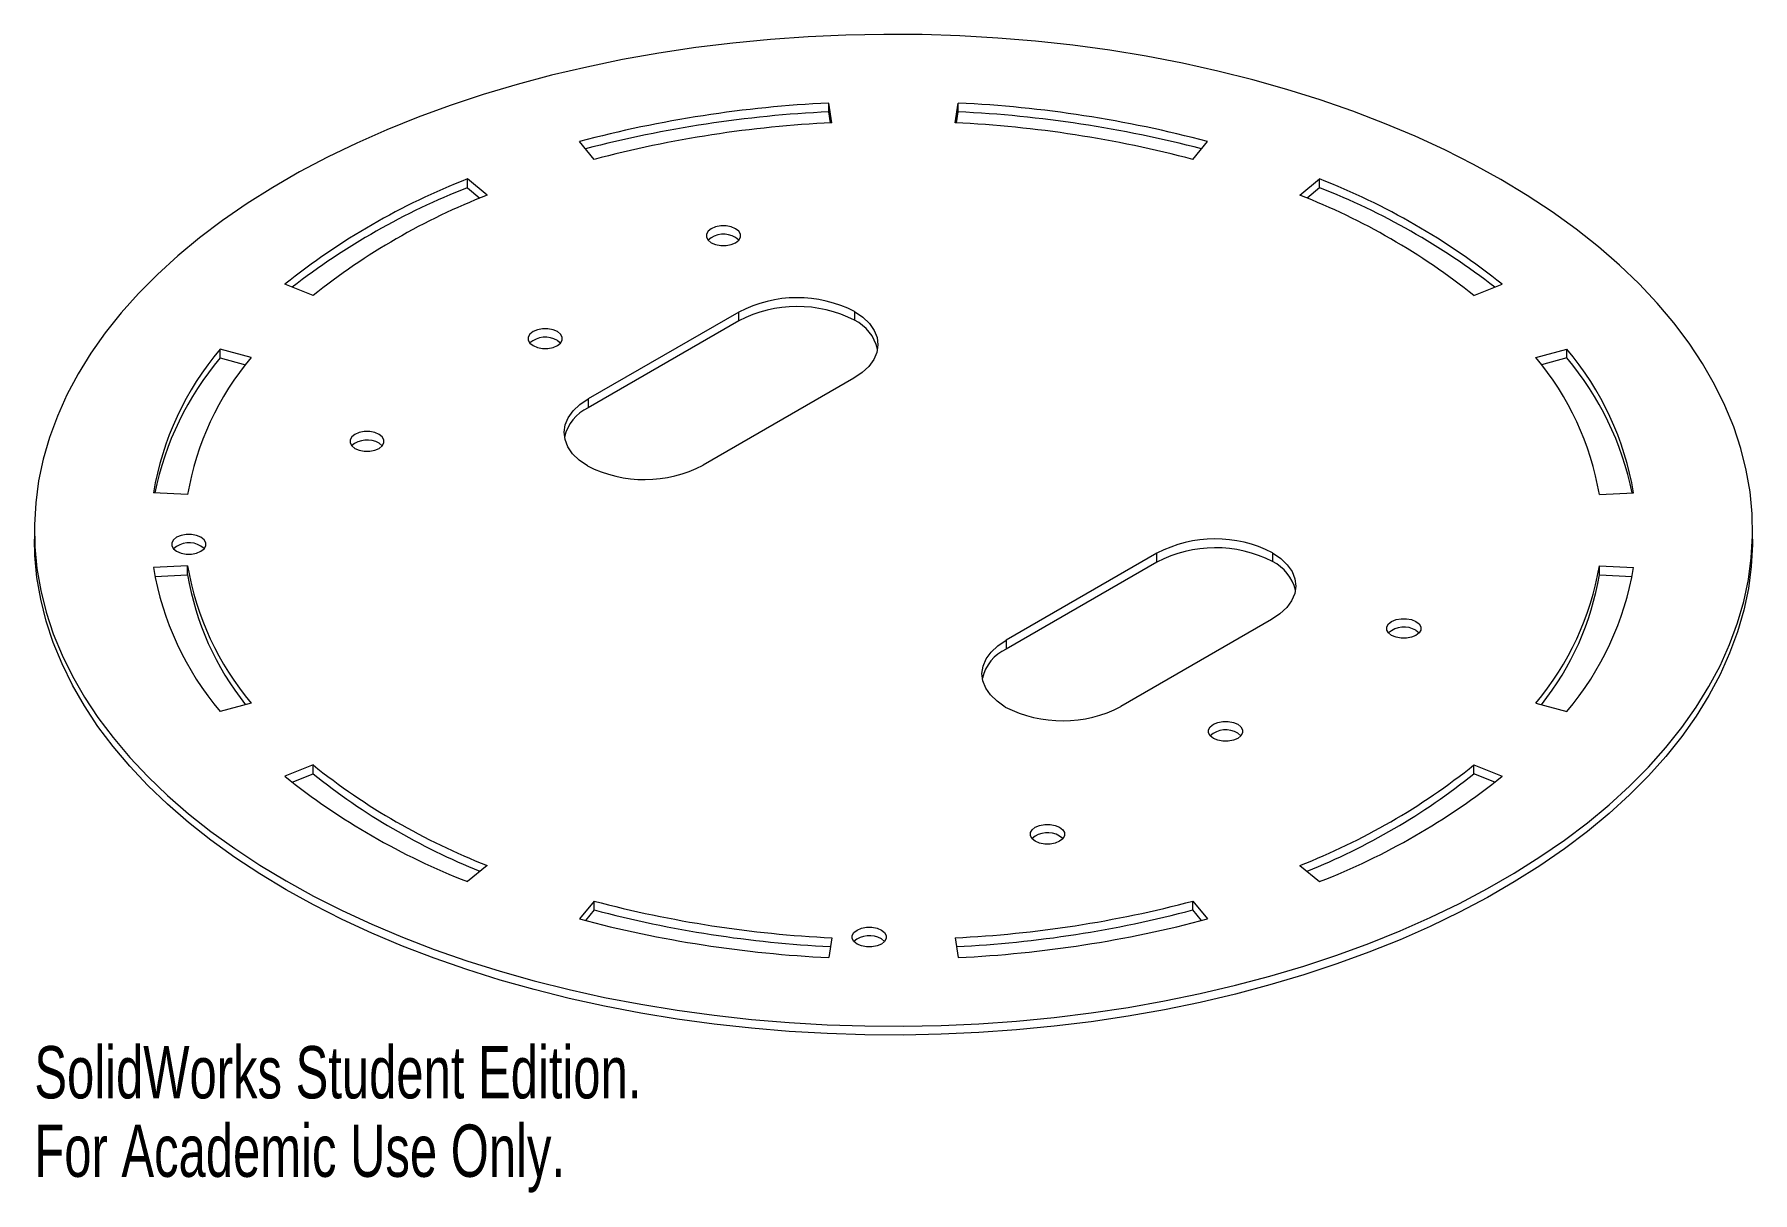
# Paper-space layout '_Isometric' of a CAD drawing. Header units: inches. Extents: x -3.12 to 3.12, y -2.36 to 1.85.
import ezdxf

# ---------------------------------------------------------------- set-up
doc = ezdxf.new("R2010")
doc.units = ezdxf.units.IN
doc.header["$MEASUREMENT"] = 0
doc.styles.add('SLDTEXTSTYLE0', font='TXT', dxfattribs={"width": 0.7})

psp = doc.layouts.new('_Isometric')

# ---------------------------------------------------------------- linework, layer by layer
at = {"color": 7, "linetype": 'Continuous', "lineweight": 15}
for p, q in [((-0.2246, 1.5333), (-0.2355, 1.6052)), ((-0.2355, 1.5731), (-0.2355, 1.6052)), ((-0.2295, 1.5331), (-0.2355, 1.5731)), ((0.2246, 1.5333), (0.2355, 1.6052)), ((0.2295, 1.5331), (0.2355, 1.5731)), ((0.2355, 1.5731), (0.2355, 1.6052)), ((-1.0893, 1.3996), (-1.1421, 1.465)), ((1.0893, 1.3996), (1.1421, 1.465)), ((-1.4784, 1.2699), (-1.5501, 1.329)), ((-1.5501, 1.2969), (-1.5501, 1.329)), ((1.4784, 1.2699), (1.5501, 1.329)), ((1.5501, 1.2969), (1.5501, 1.329)), ((-1.5501, 1.2969), (-1.5045, 1.2592)), ((1.5501, 1.2969), (1.5045, 1.2592)), ((-2.1114, 0.9045), (-2.2138, 0.9459)), ((2.1114, 0.9045), (2.2138, 0.9459)), ((-0.5622, 0.845), (-1.1102, 0.5287)), ((-0.5622, 0.8129), (-1.1102, 0.4965)), ((-0.5622, 0.8129), (-0.5622, 0.845)), ((-0.1413, 0.8469), (-0.1413, 0.8148)), ((-2.336, 0.6799), (-2.4493, 0.7104)), ((-2.4493, 0.6782), (-2.4493, 0.7104)), ((2.336, 0.6799), (2.4493, 0.7104)), ((2.4493, 0.6782), (2.4493, 0.7104)), ((-2.4493, 0.6782), (-2.3569, 0.6534)), ((2.4493, 0.6782), (2.3569, 0.6534)), ((-0.1446, 0.604), (-0.6926, 0.2876)), ((-1.1102, 0.5287), (-1.1102, 0.4965)), ((-2.5677, 0.1807), (-2.6922, 0.187)), ((2.5677, 0.1807), (2.6922, 0.187)), ((-3.125, 0.051), (-3.125, 0.0189)), ((3.125, 0.0189), (3.125, 0.051)), ((0.9578, -0.0325), (0.4098, -0.3488)), ((0.9578, -0.0646), (0.9578, -0.0325)), ((1.3787, -0.0305), (1.3787, -0.0627)), ((-2.5677, -0.0787), (-2.6922, -0.0849)), ((-2.6868, -0.1168), (-2.5677, -0.1108)), ((-2.5677, -0.1108), (-2.5677, -0.0787)), ((0.9578, -0.0646), (0.4098, -0.381)), ((2.5677, -0.0787), (2.6922, -0.0849)), ((2.5677, -0.1108), (2.5677, -0.0787)), ((2.5677, -0.1108), (2.6868, -0.1168)), ((1.3754, -0.2735), (0.8274, -0.5899)), ((0.4098, -0.3488), (0.4098, -0.381)), ((-2.336, -0.5778), (-2.4493, -0.6083)), ((2.336, -0.5778), (2.4493, -0.6083)), ((-2.1114, -0.8024), (-2.2138, -0.8438)), ((-2.1114, -0.8346), (-2.1114, -0.8024)), ((2.1114, -0.8024), (2.2138, -0.8438)), ((2.1114, -0.8346), (2.1114, -0.8024)), ((-2.1873, -0.8653), (-2.1114, -0.8346)), ((2.1873, -0.8653), (2.1114, -0.8346)), ((-1.4784, -1.1678), (-1.5501, -1.227)), ((1.4784, -1.1678), (1.5501, -1.227)), ((-1.0893, -1.2975), (-1.1421, -1.3629)), ((-1.0893, -1.3297), (-1.0893, -1.2975)), ((1.0893, -1.2975), (1.1421, -1.3629)), ((1.0893, -1.3297), (1.0893, -1.2975)), ((-1.0893, -1.3297), (-1.1208, -1.3686)), ((1.1208, -1.3686), (1.0893, -1.3297)), ((-0.2246, -1.4313), (-0.2355, -1.5032)), ((0.2246, -1.4313), (0.2355, -1.5032))]:
    psp.add_line(p, q, dxfattribs=at)
at = {"color": 7, "linetype": 'Continuous', "lineweight": 15, "flags": 128}
for points in [[(-2.2097, -1.2246), (-2.1098, -1.2798), (-2.0058, -1.3324), (-1.8978, -1.3822), (-1.7861, -1.4293), (-1.671, -1.4734), (-1.5525, -1.5146), (-1.431, -1.5527), (-1.3067, -1.5877), (-1.1799, -1.6195), (-1.0507, -1.648), (-0.9195, -1.6731), (-0.7865, -1.6949), (-0.652, -1.7133), (-0.5162, -1.7282), (-0.3793, -1.7397), (-0.2417, -1.7476), (-0.1037, -1.752), (0.0346, -1.7529), (0.1728, -1.7502), (0.3106, -1.7441), (0.4478, -1.7344), (0.5842, -1.7212), (0.7194, -1.7045), (0.8532, -1.6844), (0.9854, -1.661), (1.1156, -1.6341), (1.2436, -1.604), (1.3692, -1.5706), (1.4921, -1.5341), (1.6121, -1.4944), (1.729, -1.4517), (1.8424, -1.4061), (1.9523, -1.3576), (2.0583, -1.3064), (2.1603, -1.2525), (2.2581, -1.1961), (2.3514, -1.1372), (2.4401, -1.076), (2.5241, -1.0126), (2.6031, -0.9471), (2.6771, -0.8796), (2.7458, -0.8104), (2.8091, -0.7394), (2.8669, -0.6669), (2.9191, -0.593), (2.9656, -0.5178), (3.0063, -0.4415), (3.0411, -0.3643), (3.0699, -0.2862), (3.0927, -0.2075), (3.1095, -0.1283), (3.1202, -0.0487), (3.1248, 0.0311), (3.1233, 0.1109), (3.1156, 0.1906), (3.1019, 0.27), (3.0821, 0.349), (3.0562, 0.4274), (3.0244, 0.5051), (2.9866, 0.5819), (2.9431, 0.6576), (2.8937, 0.7322), (2.8387, 0.8054), (2.7781, 0.8771), (2.7121, 0.9473), (2.6407, 1.0157), (2.5642, 1.0821), (2.4827, 1.1466), (2.3964, 1.2089), (2.3053, 1.269), (2.2097, 1.3267), (2.1098, 1.3818), (2.0058, 1.4344), (1.8978, 1.4843), (1.7861, 1.5313), (1.671, 1.5755), (1.5525, 1.6167), (1.431, 1.6548), (1.3067, 1.6898), (1.1799, 1.7215), (1.0507, 1.75), (0.9195, 1.7752), (0.7865, 1.797), (0.652, 1.8154), (0.5162, 1.8303), (0.3793, 1.8417), (0.2417, 1.8497), (0.1037, 1.8541), (-0.0346, 1.8549), (-0.1728, 1.8523), (-0.3106, 1.8461), (-0.4478, 1.8364), (-0.5842, 1.8233), (-0.7194, 1.8066), (-0.8532, 1.7865), (-0.9854, 1.763), (-1.1156, 1.7362), (-1.2436, 1.7061), (-1.3692, 1.6727), (-1.4921, 1.6361), (-1.6121, 1.5965), (-1.729, 1.5538), (-1.8424, 1.5082), (-1.9523, 1.4597), (-2.0583, 1.4085), (-2.1603, 1.3546), (-2.2581, 1.2981), (-2.3514, 1.2393), (-2.4401, 1.1781), (-2.5241, 1.1146), (-2.6031, 1.0491), (-2.6771, 0.9817), (-2.7458, 0.9124), (-2.8091, 0.8415), (-2.8669, 0.769), (-2.9191, 0.6951), (-2.9656, 0.6199), (-3.0063, 0.5436), (-3.0411, 0.4664), (-3.0699, 0.3883), (-3.0927, 0.3096), (-3.1095, 0.2303), (-3.1202, 0.1508), (-3.1248, 0.071), (-3.1233, -0.0088), (-3.1156, -0.0885), (-3.1019, -0.1679), (-3.0821, -0.2469), (-3.0562, -0.3253), (-3.0244, -0.403), (-2.9866, -0.4798), (-2.9431, -0.5555), (-2.8937, -0.6301), (-2.8387, -0.7033), (-2.7781, -0.7751), (-2.7121, -0.8452), (-2.6407, -0.9136), (-2.5642, -0.9801), (-2.4827, -1.0445), (-2.3964, -1.1069), (-2.3053, -1.1669), (-2.2097, -1.2246)], [(-0.6629, 1.0971), (-0.6471, 1.0904), (-0.6285, 1.0869), (-0.6089, 1.0869), (-0.5903, 1.0904), (-0.5745, 1.0971), (-0.563, 1.1062), (-0.557, 1.1169), (-0.557, 1.1282), (-0.563, 1.1389), (-0.5745, 1.1481), (-0.5903, 1.1547), (-0.6089, 1.1582), (-0.6285, 1.1582), (-0.6471, 1.1547), (-0.6629, 1.1481), (-0.6744, 1.1389), (-0.6804, 1.1282), (-0.6804, 1.1169), (-0.6744, 1.1062), (-0.6629, 1.0971)], [(-0.5628, 1.1065), (-0.563, 1.1068), (-0.5745, 1.1159)], [(-0.1413, 0.8469), (-0.1116, 0.8262), (-0.0878, 0.8031), (-0.0704, 0.7781), (-0.06, 0.7519), (-0.0568, 0.7251), (-0.0607, 0.6982), (-0.0719, 0.6721), (-0.0899, 0.6473), (-0.1143, 0.6244), (-0.1446, 0.604)], [(-1.3111, 0.7229), (-1.2953, 0.7162), (-1.2767, 0.7127), (-1.2571, 0.7127), (-1.2385, 0.7162), (-1.2227, 0.7229), (-1.2112, 0.732), (-1.2052, 0.7427), (-1.2052, 0.754), (-1.2112, 0.7648), (-1.2227, 0.7739), (-1.2385, 0.7805), (-1.2571, 0.784), (-1.2767, 0.784), (-1.2953, 0.7805), (-1.3111, 0.7739), (-1.3226, 0.7648), (-1.3286, 0.754), (-1.3286, 0.7427), (-1.3226, 0.732), (-1.3111, 0.7229)], [(-1.2227, 0.7417), (-1.2112, 0.7326), (-1.2109, 0.7323)], [(-1.1135, 0.2857), (-1.1433, 0.3064), (-1.1671, 0.3295), (-1.1844, 0.3545), (-1.1948, 0.3807), (-1.1981, 0.4076), (-1.1941, 0.4344), (-1.183, 0.4605), (-1.165, 0.4853), (-1.1405, 0.5082), (-1.1102, 0.5287)], [(-1.9593, 0.3487), (-1.9435, 0.342), (-1.9249, 0.3386), (-1.9053, 0.3386), (-1.8867, 0.342), (-1.8709, 0.3487), (-1.8594, 0.3578), (-1.8534, 0.3686), (-1.8534, 0.3798), (-1.8594, 0.3906), (-1.8709, 0.3997), (-1.8867, 0.4063), (-1.9053, 0.4098), (-1.9249, 0.4098), (-1.9435, 0.4063), (-1.9593, 0.3997), (-1.9708, 0.3906), (-1.9768, 0.3798), (-1.9768, 0.3686), (-1.9708, 0.3578), (-1.9593, 0.3487)], [(-1.8709, 0.3676), (-1.8594, 0.3584), (-1.8591, 0.3581)], [(3.125, 0.0189), (3.1248, -0.0011), (3.1202, -0.0808), (3.1095, -0.1604), (3.0927, -0.2396), (3.0699, -0.3184), (3.0411, -0.3964), (3.0063, -0.4737), (2.9656, -0.55), (2.9191, -0.6251), (2.8669, -0.699), (2.8091, -0.7715), (2.7458, -0.8425), (2.6771, -0.9118), (2.6031, -0.9792), (2.5241, -1.0447), (2.4401, -1.1081), (2.3514, -1.1693), (2.2581, -1.2282), (2.1603, -1.2847), (2.0583, -1.3385), (1.9523, -1.3898), (1.8424, -1.4383), (1.729, -1.4839), (1.6121, -1.5265), (1.4921, -1.5662), (1.3692, -1.6028), (1.2436, -1.6361), (1.1156, -1.6663), (0.9854, -1.6931), (0.8532, -1.7166), (0.7194, -1.7367), (0.5842, -1.7533), (0.4478, -1.7665), (0.3106, -1.7762), (0.1728, -1.7824), (0.0346, -1.785), (-0.1037, -1.7841), (-0.2417, -1.7797), (-0.3793, -1.7718), (-0.5162, -1.7604), (-0.652, -1.7454), (-0.7865, -1.7271), (-0.9195, -1.7053), (-1.0507, -1.6801), (-1.1799, -1.6516), (-1.3067, -1.6198), (-1.431, -1.5849), (-1.5525, -1.5468), (-1.671, -1.5056), (-1.7861, -1.4614), (-1.8978, -1.4144), (-2.0058, -1.3645), (-2.1098, -1.3119), (-2.2097, -1.2568), (-2.3053, -1.1991), (-2.3964, -1.139), (-2.4827, -1.0767), (-2.5642, -1.0122), (-2.6407, -0.9457), (-2.7121, -0.8774), (-2.7781, -0.8072), (-2.8387, -0.7355), (-2.8937, -0.6623), (-2.9431, -0.5877), (-2.9866, -0.512), (-3.0244, -0.4352), (-3.0562, -0.3575), (-3.0821, -0.2791), (-3.1019, -0.2001), (-3.1156, -0.1207), (-3.1233, -0.041), (-3.125, 0.0189)], [(-2.6075, -0.0255), (-2.5916, -0.0321), (-2.573, -0.0356), (-2.5535, -0.0356), (-2.5349, -0.0321), (-2.5191, -0.0255), (-2.5076, -0.0164), (-2.5015, -0.0056), (-2.5015, 0.0057), (-2.5076, 0.0164), (-2.5191, 0.0255), (-2.5349, 0.0322), (-2.5535, 0.0356), (-2.573, 0.0356), (-2.5916, 0.0322), (-2.6075, 0.0255), (-2.6189, 0.0164), (-2.625, 0.0057), (-2.625, -0.0056), (-2.6189, -0.0164), (-2.6075, -0.0255)], [(-2.5073, -0.0161), (-2.5076, -0.0158), (-2.5191, -0.0066)], [(1.3787, -0.0305), (1.4084, -0.0513), (1.4322, -0.0744), (1.4496, -0.0994), (1.46, -0.1256), (1.4632, -0.1524), (1.4593, -0.1792), (1.4481, -0.2054), (1.4301, -0.2302), (1.4057, -0.2531), (1.3754, -0.2735)], [(1.812, -0.3317), (1.8005, -0.3225), (1.7944, -0.3118), (1.7944, -0.3005), (1.8005, -0.2898), (1.812, -0.2806), (1.8278, -0.274), (1.8464, -0.2705), (1.8659, -0.2705), (1.8845, -0.274), (1.9003, -0.2806), (1.9118, -0.2898), (1.9179, -0.3005), (1.9179, -0.3118), (1.9118, -0.3225), (1.9003, -0.3317), (1.8845, -0.3383), (1.8659, -0.3418), (1.8464, -0.3418), (1.8278, -0.3383), (1.812, -0.3317)], [(0.4065, -0.5918), (0.3767, -0.5711), (0.3529, -0.5479), (0.3356, -0.523), (0.3252, -0.4967), (0.3219, -0.4699), (0.3259, -0.4431), (0.337, -0.417), (0.355, -0.3922), (0.3795, -0.3693), (0.4098, -0.3488)], [(1.9003, -0.3128), (1.9118, -0.3219), (1.9121, -0.3222)], [(1.1638, -0.7058), (1.1523, -0.6967), (1.1462, -0.686), (1.1462, -0.6747), (1.1523, -0.664), (1.1638, -0.6548), (1.1796, -0.6482), (1.1982, -0.6447), (1.2178, -0.6447), (1.2363, -0.6482), (1.2522, -0.6548), (1.2637, -0.664), (1.2697, -0.6747), (1.2697, -0.686), (1.2637, -0.6967), (1.2522, -0.7058), (1.2363, -0.7125), (1.2178, -0.716), (1.1982, -0.716), (1.1796, -0.7125), (1.1638, -0.7058)], [(1.2639, -0.6964), (1.2637, -0.6961), (1.2522, -0.687)], [(0.5156, -1.08), (0.5041, -1.0709), (0.4981, -1.0602), (0.4981, -1.0489), (0.5041, -1.0381), (0.5156, -1.029), (0.5314, -1.0224), (0.55, -1.0189), (0.5696, -1.0189), (0.5882, -1.0224), (0.604, -1.029), (0.6155, -1.0381), (0.6215, -1.0489), (0.6215, -1.0602), (0.6155, -1.0709), (0.604, -1.08), (0.5882, -1.0867), (0.5696, -1.0902), (0.55, -1.0902), (0.5314, -1.0867), (0.5156, -1.08)], [(0.6157, -1.0706), (0.6155, -1.0703), (0.604, -1.0612)], [(-0.1326, -1.4542), (-0.1441, -1.4451), (-0.1501, -1.4344), (-0.1501, -1.4231), (-0.1441, -1.4123), (-0.1326, -1.4032), (-0.1168, -1.3966), (-0.0982, -1.3931), (-0.0786, -1.3931), (-0.06, -1.3966), (-0.0442, -1.4032), (-0.0327, -1.4123), (-0.0267, -1.4231), (-0.0267, -1.4344), (-0.0327, -1.4451), (-0.0442, -1.4542), (-0.06, -1.4609), (-0.0786, -1.4643), (-0.0982, -1.4643), (-0.1168, -1.4609), (-0.1326, -1.4542)], [(-0.0442, -1.4353), (-0.0327, -1.4445), (-0.0324, -1.4448)]]:
    psp.add_lwpolyline(points, dxfattribs=at)
at = {"color": 7, "linetype": 'Continuous', "lineweight": 15}
for centre, radius, start, end in [((-0.0282, -2.7357), 4.3459, 92.73446, 104.85162), ((-0.0274, -2.7755), 4.3535, 92.73998, 104.54482), ((0.0282, -2.7357), 4.3459, 75.14838, 87.26554), ((0.0274, -2.7755), 4.3535, 75.45518, 87.26002), ((-0.0269, -2.6068), 4.1449, 92.73446, 104.85162), ((0.0269, -2.6068), 4.1449, 75.14838, 87.26554), ((-0.6274, -1.0357), 2.5384, 111.31557, 128.67905), ((0.6274, -1.0357), 2.5384, 51.32095, 68.68443), ((-0.6177, -1.088), 2.5607, 111.35499, 127.80563), ((-0.5984, -0.9855), 2.421, 111.31557, 128.67905), ((0.5984, -0.9855), 2.421, 51.32095, 68.68443), ((0.6177, -1.088), 2.5607, 52.19437, 68.64501), ((-0.6183, 1.0446), 0.0837, 58.46823, 132.30024), ((-0.3499, 0.4382), 0.4589, 62.96134, 117.55958), ((-0.3499, 0.4061), 0.4589, 62.96134, 117.55958), ((-0.2115, 0.6735), 0.1578, 13.51819, 63.60288), ((-1.2661, 0.6659), 0.0874, 60.23191, 130.53656), ((-1.6088, 0.0022), 1.0991, 139.88448, 170.3186), ((1.6088, 0.0022), 1.0991, 9.6814, 40.11552), ((-1.6013, -0.0347), 1.1079, 139.94574, 168.46885), ((-1.5343, 0.0044), 1.0483, 139.88448, 170.3186), ((1.5343, 0.0044), 1.0483, 9.6814, 40.11552), ((1.6013, -0.0347), 1.1079, 11.53115, 40.05426), ((-1.0445, 0.3546), 0.1564, 114.8472, 166.87873), ((-1.9143, 0.2917), 0.0874, 60.23191, 130.53656), ((-0.9049, 0.6944), 0.4589, 242.96134, 297.55958), ((-2.5629, -0.078), 0.0837, 58.46823, 132.30024), ((1.1701, -0.4393), 0.4589, 62.96134, 117.55958), ((1.1701, -0.4714), 0.4589, 62.96134, 117.55958), ((-1.6088, 0.0999), 1.0991, 189.6814, 220.11552), ((-1.5343, 0.0976), 1.0483, 189.6814, 220.11552), ((-1.5437, 0.0626), 1.0386, 189.61111, 218.46464), ((1.3085, -0.204), 0.1578, 13.51819, 63.60288), ((1.5343, 0.0976), 1.0483, 319.88448, 350.3186), ((1.5437, 0.0626), 1.0386, 321.53536, 350.38889), ((1.6088, 0.0999), 1.0991, 319.88448, 350.3186), ((1.857, -0.3886), 0.0874, 60.23191, 130.53656), ((0.4755, -0.5228), 0.1564, 114.8472, 166.87873), ((0.6151, -0.1831), 0.4589, 242.96134, 297.55958), ((1.2084, -0.7583), 0.0837, 58.46823, 132.30024), ((-0.5984, 1.0875), 2.421, 231.32095, 248.68443), ((0.5984, 1.0875), 2.421, 291.31557, 308.67905), ((-0.6274, 1.1378), 2.5384, 231.32095, 248.68443), ((-0.6065, 1.0436), 2.4067, 231.29629, 248.09231), ((0.6065, 1.0436), 2.4067, 291.90769, 308.70371), ((0.6274, 1.1378), 2.5384, 291.31557, 308.67905), ((0.5602, -1.1325), 0.0837, 58.46823, 132.30024), ((-0.0269, 2.7089), 4.1449, 255.14838, 267.26554), ((0.0269, 2.7089), 4.1449, 272.73446, 284.85162), ((-0.0282, 2.8378), 4.3459, 255.14838, 267.26554), ((-0.0271, 2.6756), 4.1438, 255.14759, 267.20113), ((0.0271, 2.6756), 4.1438, 272.79887, 284.85241), ((0.0282, 2.8378), 4.3459, 272.73446, 284.85162), ((-0.0876, -1.5112), 0.0874, 60.23191, 130.53656)]:
    psp.add_arc(centre, radius, start, end, dxfattribs=at)

# ---------------------------------------------------------------- texts
at = {"color": 7, "linetype": 'Continuous', "char_height": 0.1903, "attachment_point": 1, "style": 'SLDTEXTSTYLE0'}
for s, insert in [('SolidWorks Student Edition.', (-3.125, -1.8252)), ('For Academic Use Only.', (-3.125, -2.1106))]:
    psp.add_mtext(s, dxfattribs=dict(at, insert=insert))

doc.saveas('drawing.dxf')
